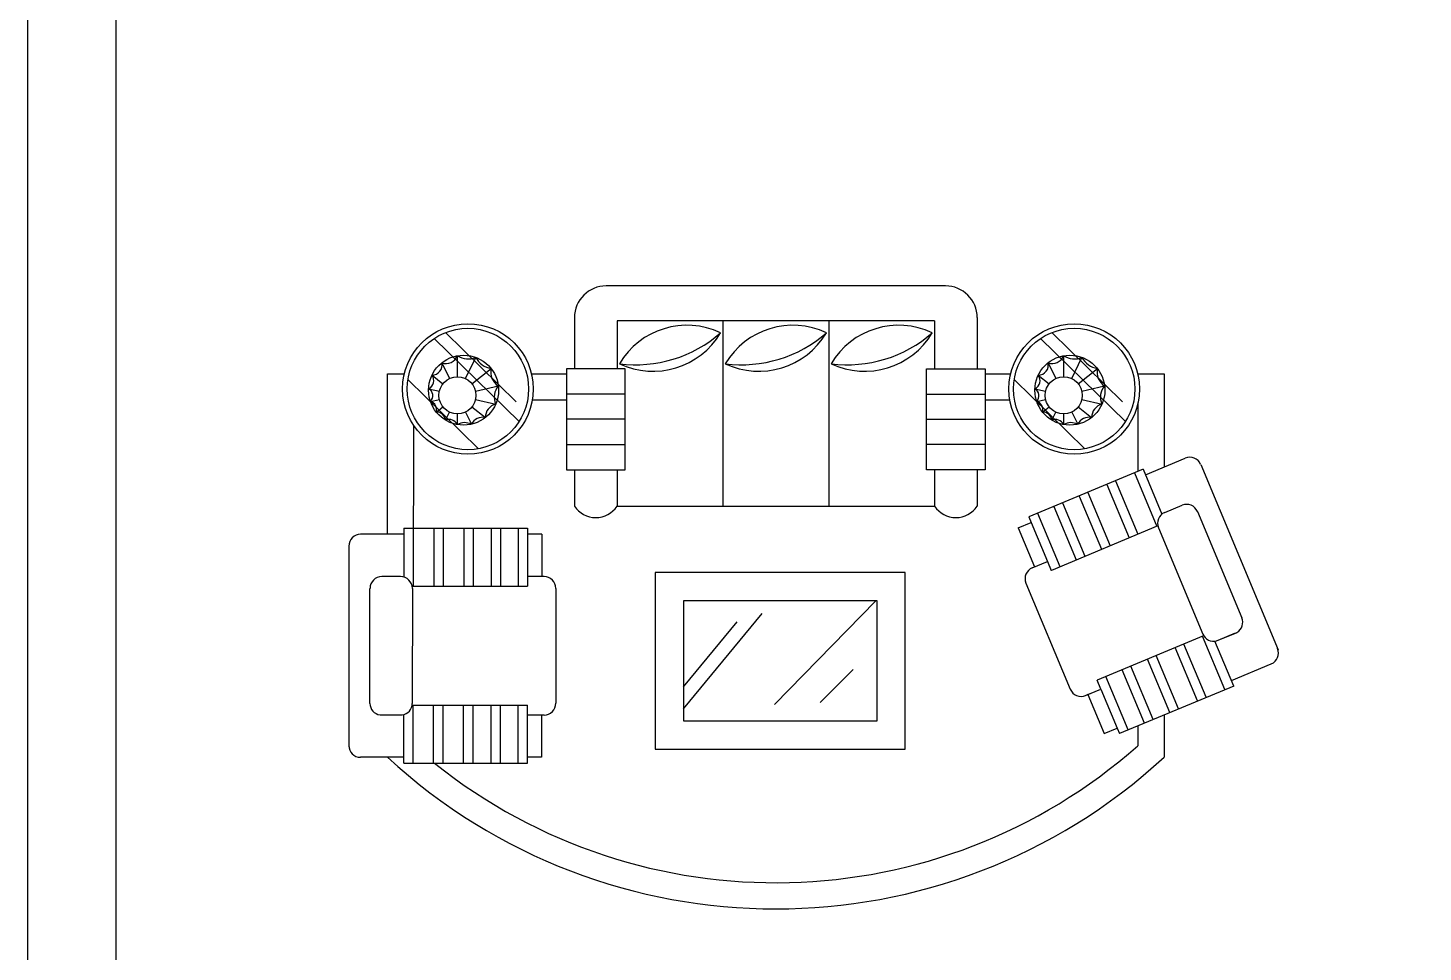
# Model space of a CAD drawing. Header units: inches. Extents: x 10.1 to 52.6, y 12.1 to 36.9.
# Drawn here: x 31.62 to 36.96, y 21.44 to 24.98 of the extents above; entities that cross this region are included whole.
import ezdxf

# ---------------------------------------------------------------- set-up
doc = ezdxf.new("R2010")
doc.units = ezdxf.units.IN
doc.header["$MEASUREMENT"] = 0
for name, color, linetype in [('02', 2, 'Continuous'), ('4', 4, 'Continuous'), ('kadrbm', 4, 'Continuous')]:
    doc.layers.add(name, color=color, linetype=linetype)

# ---------------------------------------------------------------- blocks, each defined once
blk = doc.blocks.new('kadrbm')
at = {"layer": 'kadrbm', "color": 4}
blk.add_lwpolyline([(0, 0), (0, 24.7972), (21, 24.7972), (21, 0), (0, 0)], close=True, dxfattribs=at)
blk.add_lwpolyline([(20.6631, 0.3257), (20.6631, 24.4603), (0.3369, 24.4603), (0.3369, 0.3257), (20.6631, 0.3257)], dxfattribs=at)

msp = doc.modelspace()

# ---------------------------------------------------------------- linework, layer by layer
at = {"layer": '02'}
for p, q in [((33.219, 23.8173), (33.4895, 23.5526)), ((34.281, 23.863), (34.281, 23.1529)), ((34.686, 23.863), (34.686, 23.1529)), ((35.5392, 23.8173), (35.8097, 23.5526)), ((33.1765, 23.795), (33.5015, 23.4769)), ((35.4966, 23.795), (35.8216, 23.4769)), ((33.2651, 23.6481), (33.2651, 23.7287)), ((33.2959, 23.6411), (33.3351, 23.7225)), ((35.5853, 23.6481), (35.5853, 23.7287)), ((35.616, 23.6411), (35.6552, 23.7225)), ((32.9972, 23.66), (33.0623, 23.66)), ((32.9972, 23.0451), (32.9972, 23.66)), ((33.1679, 23.6547), (33.2097, 23.6214)), ((33.2052, 23.7016), (33.2343, 23.6411)), ((33.3205, 23.6214), (33.3938, 23.6799)), ((33.5482, 23.66), (33.6825, 23.66)), ((35.2844, 23.66), (35.3825, 23.66)), ((35.4881, 23.6547), (35.5298, 23.6214)), ((35.5254, 23.7016), (35.5545, 23.6411)), ((35.6407, 23.6214), (35.714, 23.6799)), ((35.8684, 23.66), (35.9691, 23.66)), ((35.9691, 23.66), (35.9691, 23.3029)), ((33.0756, 23.6374), (33.3461, 23.3727)), ((33.1549, 23.6024), (33.196, 23.593)), ((33.3342, 23.593), (33.4217, 23.613)), ((35.3958, 23.6374), (35.6663, 23.3727)), ((35.4751, 23.6024), (35.5162, 23.593)), ((35.6544, 23.593), (35.7418, 23.613)), ((33.162, 23.5537), (33.196, 23.5614)), ((33.3342, 23.5614), (33.4116, 23.5438)), ((33.5517, 23.56), (33.6825, 23.56)), ((33.9066, 23.5821), (33.6825, 23.5821)), ((35.0603, 23.5821), (35.2844, 23.5821)), ((35.2844, 23.56), (35.379, 23.56)), ((35.4822, 23.5537), (35.5162, 23.5614)), ((35.6544, 23.5614), (35.7318, 23.5438)), ((33.1845, 23.5129), (33.2097, 23.533)), ((33.2194, 23.4823), (33.2343, 23.5134)), ((33.2651, 23.4651), (33.2651, 23.5063)), ((33.2959, 23.5134), (33.3185, 23.4664)), ((33.3205, 23.533), (33.3719, 23.492)), ((35.5046, 23.5129), (35.5298, 23.533)), ((35.5396, 23.4823), (35.5545, 23.5134)), ((35.5853, 23.4651), (35.5853, 23.5063)), ((35.616, 23.5134), (35.6387, 23.4664)), ((35.6407, 23.533), (35.6921, 23.492)), ((35.8691, 23.5462), (35.8691, 23.286)), ((33.0972, 23.4629), (33.0961, 22.8459)), ((33.9066, 23.4854), (33.6825, 23.4854)), ((35.0603, 23.4854), (35.2844, 23.4854)), ((33.6825, 23.3887), (33.9066, 23.3887)), ((35.2844, 23.3887), (35.0603, 23.3887)), ((35.8557, 23.2804), (35.9413, 23.0754)), ((35.7505, 23.236), (35.8358, 23.0318)), ((35.7838, 23.2499), (35.869, 23.0457)), ((35.6443, 23.1917), (35.7296, 22.9875)), ((35.6776, 23.2056), (35.7628, 23.0014)), ((33.876, 23.1529), (35.091, 23.1529)), ((35.4853, 23.1254), (35.5706, 22.9212)), ((35.5474, 23.1513), (35.6327, 22.9471)), ((35.5807, 23.1651), (35.6659, 22.9609)), ((35.9717, 23.1284), (36.0381, 23.1561)), ((36.0966, 23.1318), (36.0972, 23.1315)), ((36.097, 23.1319), (36.267, 22.7256)), ((33.1742, 23.0676), (33.1742, 22.8463)), ((33.2102, 23.0676), (33.2102, 22.8463)), ((33.2893, 23.0676), (33.2893, 22.8463)), ((33.3253, 23.0676), (33.3253, 22.8463)), ((33.3942, 23.0676), (33.3942, 22.8463)), ((33.4302, 23.0676), (33.4302, 22.8463)), ((33.4975, 23.0676), (33.4975, 22.8463)), ((35.4524, 23.1121), (35.4521, 23.1115)), ((35.9475, 23.0695), (36.1175, 22.6632)), ((35.5374, 22.9073), (35.5379, 22.907)), ((33.0475, 22.8831), (32.9755, 22.8831)), ((32.9302, 22.3976), (32.9302, 22.8373)), ((33.0925, 22.8381), (33.0922, 22.3976)), ((34.1299, 22.7906), (34.1299, 22.3301)), ((34.8711, 22.7906), (34.1299, 22.7906)), ((34.4783, 22.3933), (34.8661, 22.7906)), ((34.8711, 22.3301), (34.8711, 22.7906)), ((34.1299, 22.3768), (34.4307, 22.7417)), ((34.1299, 22.4613), (34.3356, 22.71)), ((36.2025, 22.4504), (36.1169, 22.6554)), ((36.1703, 22.6369), (36.2485, 22.6696)), ((36.1762, 22.6394), (36.2426, 22.6671)), ((36.097, 22.4069), (36.0118, 22.6111)), ((36.1302, 22.4207), (36.045, 22.6249)), ((35.9271, 22.336), (35.8419, 22.5402)), ((35.9908, 22.3625), (35.9055, 22.5667)), ((36.024, 22.3764), (35.9388, 22.5806)), ((34.6527, 22.4012), (34.7795, 22.5279)), ((35.7135, 22.4861), (35.7137, 22.4867)), ((35.8318, 22.2962), (35.7465, 22.5004)), ((35.8939, 22.3221), (35.8087, 22.5263)), ((35.6692, 22.4278), (35.7277, 22.4521)), ((33.0957, 22.1685), (33.0957, 22.3907)), ((33.1739, 22.1689), (33.1739, 22.3902)), ((33.2099, 22.1689), (33.2099, 22.3902)), ((33.2889, 22.1689), (33.2889, 22.3902)), ((33.3249, 22.1689), (33.3249, 22.3902)), ((33.3939, 22.1689), (33.3939, 22.3902)), ((33.4299, 22.1689), (33.4299, 22.3902)), ((33.4972, 22.1689), (33.4972, 22.3902)), ((33.0536, 22.353), (32.9689, 22.353)), ((34.1299, 22.3301), (34.8711, 22.3301)), ((35.9691, 22.3525), (35.9691, 22.191)), ((35.7993, 22.2816), (35.7987, 22.2819)), ((35.8691, 22.3108), (35.8691, 22.2355))]:
    msp.add_line(p, q, dxfattribs=at)
for centre, radius in [((33.3052, 23.6015), 0.2324), ((35.6254, 23.6015), 0.2324), ((33.2887, 23.5969), 0.1339), ((35.6089, 23.5969), 0.1339), ((33.2651, 23.5772), 0.0709), ((35.5853, 23.5772), 0.0709)]:
    msp.add_circle(centre, radius, dxfattribs=at)
for centre, radius, start, end in [((34.1436, 23.5443), 0.3011, 64.7241, 149.2427), ((34.0134, 23.9706), 0.3011, 244.7241, 329.2427), ((33.9475, 24.1865), 0.4922, 262.69, 311.2768), ((34.5486, 23.5443), 0.3011, 64.7241, 149.2427), ((34.4184, 23.9706), 0.3011, 244.7241, 329.2427), ((34.3525, 24.1865), 0.4922, 262.69, 311.2768), ((34.9536, 23.5443), 0.3011, 64.7241, 149.2427), ((34.8234, 23.9706), 0.3011, 244.7241, 329.2427), ((34.7575, 24.1865), 0.4922, 262.69, 311.2768), ((33.2208, 23.7469), 0.0479, 251.0586, 337.6911), ((33.3058, 23.7905), 0.074, 236.6192, 293.2905), ((33.4073, 23.7602), 0.0814, 207.5414, 260.4925), ((35.5409, 23.7469), 0.0479, 251.0586, 337.6911), ((35.626, 23.7905), 0.074, 236.6192, 293.2905), ((35.7274, 23.7602), 0.0814, 207.5414, 260.4925), ((33.1393, 23.634), 0.0353, 296.3068, 35.7901), ((33.1679, 23.693), 0.0383, 270.0766, 12.9409), ((33.4564, 23.6667), 0.064, 168.0753, 237.0932), ((35.4594, 23.634), 0.0353, 296.3068, 35.7901), ((35.4881, 23.693), 0.0383, 270.0766, 12.9409), ((35.7766, 23.6667), 0.064, 168.0753, 237.0932), ((33.1394, 23.5753), 0.0313, 316.3735, 60.1256), ((33.471, 23.5705), 0.0651, 139.267, 204.2339), ((35.4595, 23.5753), 0.0313, 316.3735, 60.1256), ((35.7911, 23.5705), 0.0651, 139.267, 204.2339), ((33.1526, 23.5219), 0.0331, 344.2366, 73.452), ((35.4727, 23.5219), 0.0331, 344.2366, 73.452), ((33.1856, 23.479), 0.034, 5.7319, 91.9485), ((33.3618, 23.4446), 0.0485, 77.9614, 153.3068), ((33.4249, 23.4925), 0.053, 104.5269, 180.519), ((35.5058, 23.479), 0.034, 5.7319, 91.9485), ((35.682, 23.4446), 0.0485, 77.9614, 153.3068), ((35.7451, 23.4925), 0.053, 104.5269, 180.519), ((33.2329, 23.4491), 0.0359, 26.5242, 112.1375), ((33.2929, 23.4177), 0.0549, 62.2613, 120.4176), ((35.5531, 23.4491), 0.0359, 26.5242, 112.1375), ((35.6131, 23.4177), 0.0549, 62.2613, 120.4176), ((35.989, 23.0869), 0.045, 112.6554, 202.6554), ((36.0555, 23.1146), 0.045, 22.6554, 112.6554), ((32.9755, 22.8381), 0.045, 90, 180), ((33.0475, 22.8381), 0.045, 0, 90), ((36.2254, 22.7082), 0.045, 300.765, 22.6554), ((36.159, 22.6805), 0.045, 202.6554, 284.5458), ((32.9752, 22.3976), 0.045, 180, 261.8904), ((33.0472, 22.3976), 0.045, 278.1096, 0), ((34.4832, 23.8037), 2.0929, 231.4007, 311.4695), ((34.4832, 23.8037), 2.1929, 227.3417, 312.6583)]:
    msp.add_arc(centre, radius, start, end, dxfattribs=at)
at = {"layer": '4'}
for p, q in [((35.1326, 23.9965), (33.8344, 23.9965)), ((33.7129, 23.875), (33.7129, 23.6788)), ((35.2541, 23.875), (35.2541, 23.6788)), ((33.876, 23.863), (33.876, 23.6788)), ((35.091, 23.863), (33.876, 23.863)), ((35.091, 23.863), (35.091, 23.6788)), ((33.6825, 23.6788), (33.6825, 23.292)), ((33.9066, 23.6788), (33.6825, 23.6788)), ((33.9066, 23.292), (33.9066, 23.6788)), ((35.0603, 23.6788), (35.2844, 23.6788)), ((35.0603, 23.292), (35.0603, 23.6788)), ((35.2844, 23.6788), (35.2844, 23.292)), ((35.2844, 23.391), (35.2821, 23.3887)), ((35.8978, 23.2731), (36.0505, 23.3368)), ((33.6825, 23.292), (33.9066, 23.292)), ((33.7129, 23.292), (33.7129, 23.1529)), ((33.876, 23.292), (33.876, 23.1529)), ((35.2844, 23.292), (35.0603, 23.292)), ((35.091, 23.292), (35.091, 23.1529)), ((35.2541, 23.292), (35.2541, 23.1529)), ((35.8889, 23.2943), (35.4524, 23.1121)), ((35.8889, 23.2943), (35.9608, 23.1219)), ((36.1094, 23.3126), (36.4057, 22.6027)), ((33.0601, 23.068), (33.5331, 23.068)), ((33.0601, 23.068), (33.0601, 22.8831)), ((33.5331, 23.068), (33.5335, 23.0676)), ((33.5335, 23.0676), (33.5335, 22.8463)), ((35.411, 23.0699), (35.4608, 23.0907)), ((35.411, 23.0699), (35.4734, 22.9204)), ((35.4521, 23.1115), (35.4608, 23.0907)), ((35.4608, 23.0907), (35.5232, 22.9412)), ((35.9451, 23.077), (35.5379, 22.907)), ((33.0601, 23.0451), (32.8945, 23.0451)), ((33.5875, 23.0451), (33.5335, 23.0451)), ((33.5875, 23.0451), (33.5875, 22.8831)), ((32.8495, 23.0001), (32.8495, 22.2307)), ((35.4651, 22.9169), (35.5232, 22.9412)), ((35.5232, 22.9412), (35.5375, 22.9069)), ((33.5965, 22.8831), (33.5335, 22.8831)), ((34.0219, 22.8986), (34.0219, 22.2221)), ((34.9791, 22.8986), (34.0219, 22.8986)), ((34.9791, 22.2221), (34.9791, 22.8986)), ((35.4409, 22.8581), (35.6104, 22.452)), ((32.931, 22.8381), (32.9305, 22.8376)), ((33.0919, 22.8459), (33.5331, 22.8459)), ((33.5335, 22.8463), (33.5331, 22.8459)), ((33.6415, 22.8381), (33.6415, 22.398)), ((36.1206, 22.6565), (35.7137, 22.4867)), ((36.2359, 22.4638), (36.164, 22.6361)), ((36.227, 22.4851), (36.3797, 22.5488)), ((35.7277, 22.4521), (35.7135, 22.4861)), ((35.6778, 22.4314), (35.6695, 22.4279)), ((35.6778, 22.4314), (35.7277, 22.4522)), ((35.6778, 22.4314), (35.7402, 22.2819)), ((35.7277, 22.4521), (35.7901, 22.3027)), ((36.2359, 22.4638), (35.7993, 22.2816)), ((33.0919, 22.3902), (33.5328, 22.3902)), ((33.5332, 22.3898), (33.5328, 22.3902)), ((33.5332, 22.1685), (33.5332, 22.3898)), ((33.0597, 22.168), (33.0597, 22.3547)), ((33.5965, 22.353), (33.5332, 22.353)), ((33.5962, 22.353), (33.5332, 22.353)), ((33.5872, 22.353), (33.5872, 22.191)), ((35.7402, 22.2819), (35.7901, 22.3027)), ((35.7901, 22.3027), (35.7987, 22.2819)), ((34.0219, 22.2221), (34.9791, 22.2221)), ((33.0597, 22.191), (32.8942, 22.191)), ((33.0597, 22.168), (33.5328, 22.168)), ((33.5328, 22.168), (33.5332, 22.1685)), ((33.5872, 22.191), (33.5332, 22.191))]:
    msp.add_line(p, q, dxfattribs=at)
for centre in [(33.3052, 23.6015), (35.6254, 23.6015)]:
    msp.add_circle(centre, 0.2499, dxfattribs=at)
for centre, radius, start, end in [((33.8344, 23.875), 0.1215, 90, 180), ((35.1326, 23.875), 0.1215, 0, 90), ((36.0678, 23.2953), 0.045, 22.6554, 112.6554), ((33.7944, 23.2072), 0.098, 213.6513, 326.3487), ((35.1726, 23.2072), 0.098, 213.6513, 326.3487), ((32.8945, 23.0001), 0.045, 90, 180), ((35.4824, 22.8754), 0.045, 112.6554, 202.6554), ((33.5965, 22.8381), 0.045, 0, 90), ((36.3624, 22.5903), 0.045, 292.6554, 22.6554), ((35.6519, 22.4693), 0.045, 202.6554, 292.6554), ((33.5965, 22.398), 0.045, 270, 0), ((32.8942, 22.236), 0.045, 180, 270)]:
    msp.add_arc(centre, radius, start, end, dxfattribs=at)

# ---------------------------------------------------------------- block references
at = {"layer": 'kadrbm'}
msp.add_blockref('kadrbm', (31.6213, 12.0665), dxfattribs=at)

doc.saveas('drawing.dxf')
